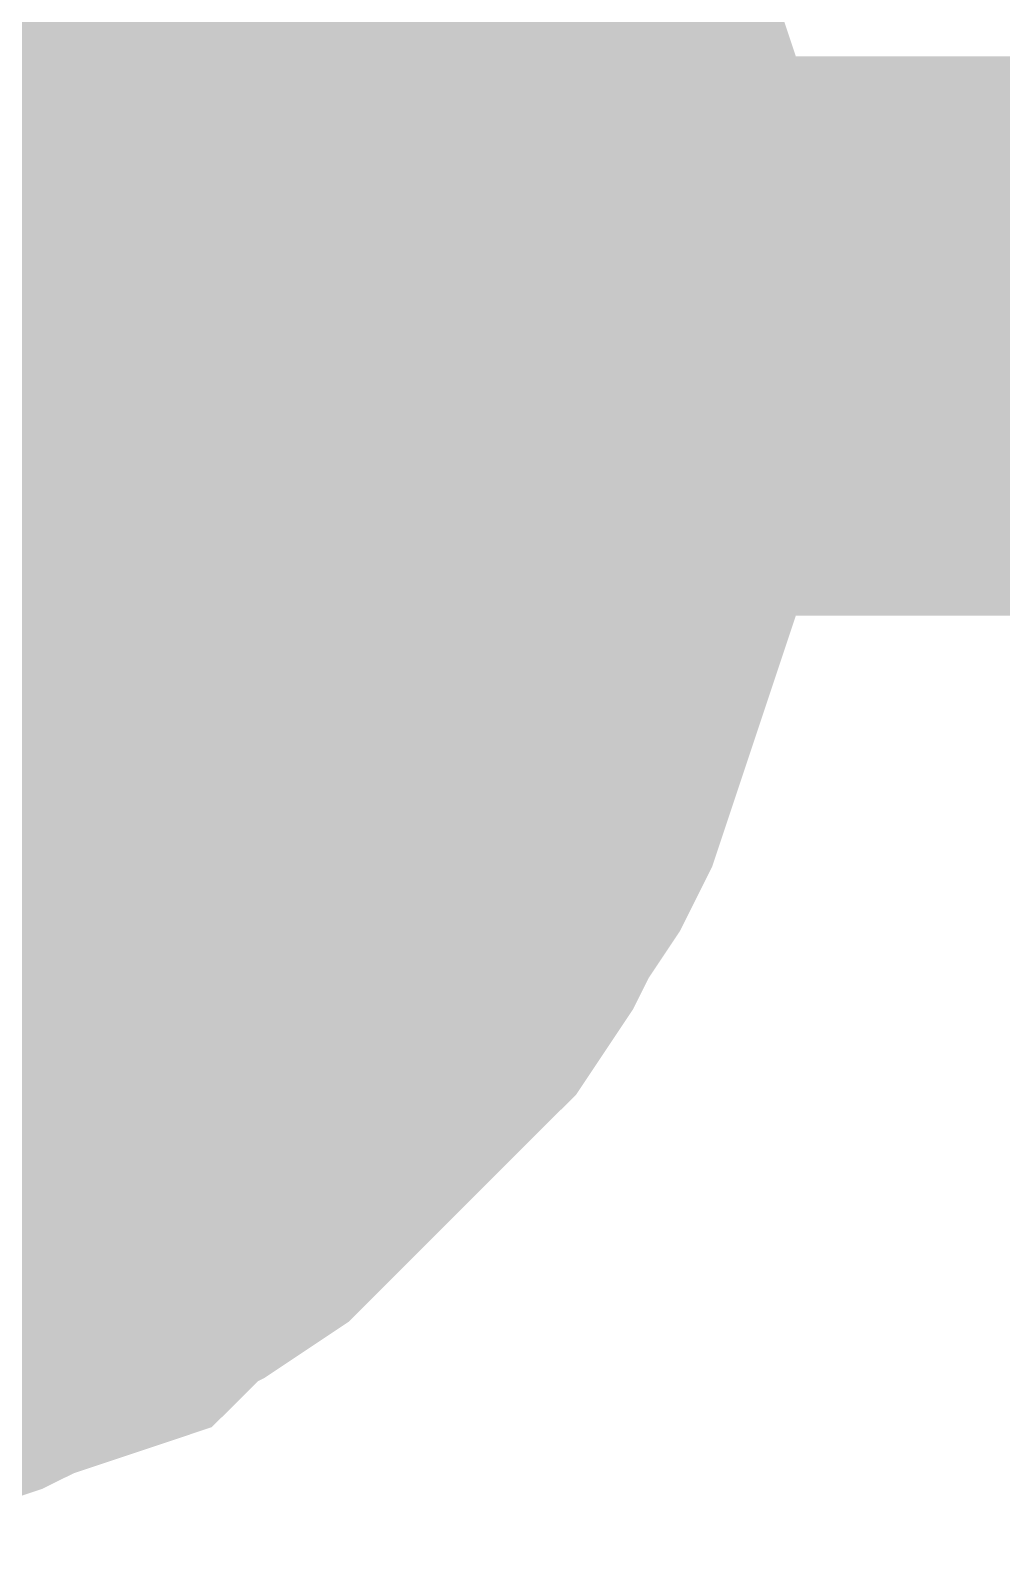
# Model space of a CAD drawing. Header units: inches. Extents: x 0 to 11.5, y 0 to 7.6.
# Drawn here: x 2.75926 to 2.77973, y 4.72425 to 4.75645 of the extents above; entities that cross this region are included whole.
import ezdxf

# ---------------------------------------------------------------- set-up
doc = ezdxf.new("R2010")
doc.units = ezdxf.units.IN
doc.header["$MEASUREMENT"] = 0
doc.layers.add('Sheet', color=255, linetype='Continuous')

msp = doc.modelspace()

# ---------------------------------------------------------------- linework, layer by layer
at = {"layer": 'Sheet'}
msp.add_lwpolyline([(2.74, 4.75, 0.02, 0.02, 1), (2.76, 4.75, 0.02, 0.02, 1)], format="xyseb", close=True, dxfattribs=at)
for points in [[(2.765517, 4.76257, 0.0118, 0.0118, 0), (2.766179, 4.761908, 0.0118, 0.0118, 0), (2.76684, 4.760916, 0.0118, 0.0118, 0), (2.767171, 4.760254, 0.0118, 0.0118, 0), (2.767832, 4.759593, 0.0118, 0.0118, 0), (2.768163, 4.7586, 0.0118, 0.0118, 0), (2.768494, 4.757608, 0.0118, 0.0118, 0), (2.768825, 4.756946, 0.0118, 0.0118, 0), (2.769156, 4.755954, 0.0118, 0.0118, 0), (2.769486, 4.754962, 0.0118, 0.0118, 0), (2.769817, 4.753969, 0.0118, 0.0118, 0), (2.769817, 4.752977, 0.0118, 0.0118, 0), (2.770148, 4.751985, 0.0118, 0.0118, 0), (2.770148, 4.750992, 0.0118, 0.0118, 0), (2.770148, 4.75, 0.0118, 0.0118, 0)], [(2.765517, 4.76257, 0.0118, 0.0118, 0), (2.766179, 4.761908, 0.0118, 0.0118, 0), (2.76684, 4.760916, 0.0118, 0.0118, 0), (2.767171, 4.760254, 0.0118, 0.0118, 0), (2.767832, 4.759593, 0.0118, 0.0118, 0), (2.768163, 4.7586, 0.0118, 0.0118, 0), (2.768494, 4.757608, 0.0118, 0.0118, 0), (2.768825, 4.756946, 0.0118, 0.0118, 0), (2.769156, 4.755954, 0.0118, 0.0118, 0), (2.769486, 4.754962, 0.0118, 0.0118, 0), (2.769817, 4.753969, 0.0118, 0.0118, 0), (2.769817, 4.752977, 0.0118, 0.0118, 0), (2.770148, 4.751985, 0.0118, 0.0118, 0), (2.770148, 4.750992, 0.0118, 0.0118, 0), (2.770148, 4.75, 0.0118, 0.0118, 0)], [(2.765517, 4.76257, 0.0118, 0.0118, 0), (2.766179, 4.761908, 0.0118, 0.0118, 0), (2.76684, 4.760916, 0.0118, 0.0118, 0), (2.767171, 4.760254, 0.0118, 0.0118, 0), (2.767832, 4.759593, 0.0118, 0.0118, 0), (2.768163, 4.7586, 0.0118, 0.0118, 0), (2.768494, 4.757608, 0.0118, 0.0118, 0), (2.768825, 4.756946, 0.0118, 0.0118, 0), (2.769156, 4.755954, 0.0118, 0.0118, 0), (2.769486, 4.754962, 0.0118, 0.0118, 0), (2.769817, 4.753969, 0.0118, 0.0118, 0), (2.769817, 4.752977, 0.0118, 0.0118, 0), (2.770148, 4.751985, 0.0118, 0.0118, 0), (2.770148, 4.750992, 0.0118, 0.0118, 0), (2.770148, 4.75, 0.0118, 0.0118, 0)], [(2.765517, 4.76257, 0.0118, 0.0118, 0), (2.766179, 4.761908, 0.0118, 0.0118, 0), (2.76684, 4.760916, 0.0118, 0.0118, 0), (2.767171, 4.760254, 0.0118, 0.0118, 0), (2.767832, 4.759593, 0.0118, 0.0118, 0), (2.768163, 4.7586, 0.0118, 0.0118, 0), (2.768494, 4.757608, 0.0118, 0.0118, 0), (2.768825, 4.756946, 0.0118, 0.0118, 0), (2.769156, 4.755954, 0.0118, 0.0118, 0), (2.769486, 4.754962, 0.0118, 0.0118, 0), (2.769817, 4.753969, 0.0118, 0.0118, 0), (2.769817, 4.752977, 0.0118, 0.0118, 0), (2.770148, 4.751985, 0.0118, 0.0118, 0), (2.770148, 4.750992, 0.0118, 0.0118, 0), (2.770148, 4.75, 0.0118, 0.0118, 0)], [(2.765517, 4.76257, 0.0118, 0.0118, 0), (2.766179, 4.761908, 0.0118, 0.0118, 0), (2.76684, 4.760916, 0.0118, 0.0118, 0), (2.767171, 4.760254, 0.0118, 0.0118, 0), (2.767832, 4.759593, 0.0118, 0.0118, 0), (2.768163, 4.7586, 0.0118, 0.0118, 0), (2.768494, 4.757608, 0.0118, 0.0118, 0), (2.768825, 4.756946, 0.0118, 0.0118, 0), (2.769156, 4.755954, 0.0118, 0.0118, 0), (2.769486, 4.754962, 0.0118, 0.0118, 0), (2.769817, 4.753969, 0.0118, 0.0118, 0), (2.769817, 4.752977, 0.0118, 0.0118, 0), (2.770148, 4.751985, 0.0118, 0.0118, 0), (2.770148, 4.750992, 0.0118, 0.0118, 0), (2.770148, 4.75, 0.0118, 0.0118, 0)], [(2.765517, 4.76257, 0.0118, 0.0118, 0), (2.766179, 4.761908, 0.0118, 0.0118, 0), (2.76684, 4.760916, 0.0118, 0.0118, 0), (2.767171, 4.760254, 0.0118, 0.0118, 0), (2.767832, 4.759593, 0.0118, 0.0118, 0), (2.768163, 4.7586, 0.0118, 0.0118, 0), (2.768494, 4.757608, 0.0118, 0.0118, 0), (2.768825, 4.756946, 0.0118, 0.0118, 0), (2.769156, 4.755954, 0.0118, 0.0118, 0), (2.769486, 4.754962, 0.0118, 0.0118, 0), (2.769817, 4.753969, 0.0118, 0.0118, 0), (2.769817, 4.752977, 0.0118, 0.0118, 0), (2.770148, 4.751985, 0.0118, 0.0118, 0), (2.770148, 4.750992, 0.0118, 0.0118, 0), (2.770148, 4.75, 0.0118, 0.0118, 0)], [(2.768163, 4.7586, 0.0039, 0.0039, 0), (2.768494, 4.757608, 0.0039, 0.0039, 0), (2.768825, 4.756946, 0.0039, 0.0039, 0), (2.769156, 4.755954, 0.0039, 0.0039, 0), (2.769486, 4.754962, 0.0039, 0.0039, 0), (2.769817, 4.753969, 0.0039, 0.0039, 0), (2.769817, 4.752977, 0.0039, 0.0039, 0), (2.770148, 4.751985, 0.0039, 0.0039, 0), (2.770148, 4.750992, 0.0039, 0.0039, 0), (2.770148, 4.75, 0.0039, 0.0039, 0)], [(2.768163, 4.7586, 0.0039, 0.0039, 0), (2.768494, 4.757608, 0.0039, 0.0039, 0), (2.768825, 4.756946, 0.0039, 0.0039, 0), (2.769156, 4.755954, 0.0039, 0.0039, 0), (2.769486, 4.754962, 0.0039, 0.0039, 0), (2.769817, 4.753969, 0.0039, 0.0039, 0), (2.769817, 4.752977, 0.0039, 0.0039, 0), (2.770148, 4.751985, 0.0039, 0.0039, 0), (2.770148, 4.750992, 0.0039, 0.0039, 0), (2.770148, 4.75, 0.0039, 0.0039, 0)], [(2.768163, 4.7586, 0.0039, 0.0039, 0), (2.768494, 4.757608, 0.0039, 0.0039, 0), (2.768825, 4.756946, 0.0039, 0.0039, 0), (2.769156, 4.755954, 0.0039, 0.0039, 0), (2.769486, 4.754962, 0.0039, 0.0039, 0), (2.769817, 4.753969, 0.0039, 0.0039, 0), (2.769817, 4.752977, 0.0039, 0.0039, 0), (2.770148, 4.751985, 0.0039, 0.0039, 0), (2.770148, 4.750992, 0.0039, 0.0039, 0), (2.770148, 4.75, 0.0039, 0.0039, 0)], [(2.768163, 4.7586, 0.0039, 0.0039, 0), (2.768494, 4.757608, 0.0039, 0.0039, 0), (2.768825, 4.756946, 0.0039, 0.0039, 0), (2.769156, 4.755954, 0.0039, 0.0039, 0), (2.769486, 4.754962, 0.0039, 0.0039, 0), (2.769817, 4.753969, 0.0039, 0.0039, 0), (2.769817, 4.752977, 0.0039, 0.0039, 0), (2.770148, 4.751985, 0.0039, 0.0039, 0), (2.770148, 4.750992, 0.0039, 0.0039, 0), (2.770148, 4.75, 0.0039, 0.0039, 0)], [(2.768163, 4.7586, 0.0039, 0.0039, 0), (2.768494, 4.757608, 0.0039, 0.0039, 0), (2.768825, 4.756946, 0.0039, 0.0039, 0), (2.769156, 4.755954, 0.0039, 0.0039, 0), (2.769486, 4.754962, 0.0039, 0.0039, 0), (2.769817, 4.753969, 0.0039, 0.0039, 0), (2.769817, 4.752977, 0.0039, 0.0039, 0), (2.770148, 4.751985, 0.0039, 0.0039, 0), (2.770148, 4.750992, 0.0039, 0.0039, 0), (2.770148, 4.75, 0.0039, 0.0039, 0)], [(2.768163, 4.7586, 0.0039, 0.0039, 0), (2.768494, 4.757608, 0.0039, 0.0039, 0), (2.768825, 4.756946, 0.0039, 0.0039, 0), (2.769156, 4.755954, 0.0039, 0.0039, 0), (2.769486, 4.754962, 0.0039, 0.0039, 0), (2.769817, 4.753969, 0.0039, 0.0039, 0), (2.769817, 4.752977, 0.0039, 0.0039, 0), (2.770148, 4.751985, 0.0039, 0.0039, 0), (2.770148, 4.750992, 0.0039, 0.0039, 0), (2.770148, 4.75, 0.0039, 0.0039, 0)], [(2.950414, 4.75, 0.0118, 0.0118, 0), (2.750302, 4.75, 0.0118, 0.0118, 0), (2.350408, 4.75, 0.0118, 0.0118, 0)], [(2.770148, 4.75, 0.0118, 0.0118, 0), (2.770148, 4.749008, 0.0118, 0.0118, 0), (2.770148, 4.748015, 0.0118, 0.0118, 0), (2.769817, 4.747023, 0.0118, 0.0118, 0), (2.769817, 4.746031, 0.0118, 0.0118, 0), (2.769486, 4.745038, 0.0118, 0.0118, 0), (2.769156, 4.744046, 0.0118, 0.0118, 0), (2.768825, 4.743054, 0.0118, 0.0118, 0), (2.768494, 4.742061, 0.0118, 0.0118, 0), (2.768163, 4.741069, 0.0118, 0.0118, 0), (2.767832, 4.740407, 0.0118, 0.0118, 0), (2.767171, 4.739415, 0.0118, 0.0118, 0), (2.76684, 4.738753, 0.0118, 0.0118, 0), (2.766179, 4.737761, 0.0118, 0.0118, 0), (2.765517, 4.7371, 0.0118, 0.0118, 0), (2.764856, 4.736438, 0.0118, 0.0118, 0), (2.764194, 4.735776, 0.0118, 0.0118, 0), (2.763533, 4.735115, 0.0118, 0.0118, 0), (2.762871, 4.734453, 0.0118, 0.0118, 0), (2.76221, 4.733792, 0.0118, 0.0118, 0), (2.761217, 4.73313, 0.0118, 0.0118, 0), (2.760556, 4.732799, 0.0118, 0.0118, 0), (2.759894, 4.732138, 0.0118, 0.0118, 0), (2.758902, 4.731807, 0.0118, 0.0118, 0), (2.75791, 4.731476, 0.0118, 0.0118, 0), (2.757248, 4.731146, 0.0118, 0.0118, 0), (2.756256, 4.730815, 0.0118, 0.0118, 0), (2.755263, 4.730484, 0.0118, 0.0118, 0), (2.754271, 4.730153, 0.0118, 0.0118, 0), (2.753279, 4.730153, 0.0118, 0.0118, 0)], [(2.770148, 4.75, 0.0118, 0.0118, 0), (2.770148, 4.749008, 0.0118, 0.0118, 0), (2.770148, 4.748015, 0.0118, 0.0118, 0), (2.769817, 4.747023, 0.0118, 0.0118, 0), (2.769817, 4.746031, 0.0118, 0.0118, 0), (2.769486, 4.745038, 0.0118, 0.0118, 0), (2.769156, 4.744046, 0.0118, 0.0118, 0), (2.768825, 4.743054, 0.0118, 0.0118, 0), (2.768494, 4.742061, 0.0118, 0.0118, 0), (2.768163, 4.741069, 0.0118, 0.0118, 0), (2.767832, 4.740407, 0.0118, 0.0118, 0), (2.767171, 4.739415, 0.0118, 0.0118, 0), (2.76684, 4.738753, 0.0118, 0.0118, 0), (2.766179, 4.737761, 0.0118, 0.0118, 0), (2.765517, 4.7371, 0.0118, 0.0118, 0), (2.764856, 4.736438, 0.0118, 0.0118, 0), (2.764194, 4.735776, 0.0118, 0.0118, 0), (2.763533, 4.735115, 0.0118, 0.0118, 0), (2.762871, 4.734453, 0.0118, 0.0118, 0), (2.76221, 4.733792, 0.0118, 0.0118, 0), (2.761217, 4.73313, 0.0118, 0.0118, 0), (2.760556, 4.732799, 0.0118, 0.0118, 0), (2.759894, 4.732138, 0.0118, 0.0118, 0), (2.758902, 4.731807, 0.0118, 0.0118, 0), (2.75791, 4.731476, 0.0118, 0.0118, 0), (2.757248, 4.731146, 0.0118, 0.0118, 0), (2.756256, 4.730815, 0.0118, 0.0118, 0), (2.755263, 4.730484, 0.0118, 0.0118, 0), (2.754271, 4.730153, 0.0118, 0.0118, 0), (2.753279, 4.730153, 0.0118, 0.0118, 0)], [(2.770148, 4.75, 0.0118, 0.0118, 0), (2.770148, 4.749008, 0.0118, 0.0118, 0), (2.770148, 4.748015, 0.0118, 0.0118, 0), (2.769817, 4.747023, 0.0118, 0.0118, 0), (2.769817, 4.746031, 0.0118, 0.0118, 0), (2.769486, 4.745038, 0.0118, 0.0118, 0), (2.769156, 4.744046, 0.0118, 0.0118, 0), (2.768825, 4.743054, 0.0118, 0.0118, 0), (2.768494, 4.742061, 0.0118, 0.0118, 0), (2.768163, 4.741069, 0.0118, 0.0118, 0), (2.767832, 4.740407, 0.0118, 0.0118, 0), (2.767171, 4.739415, 0.0118, 0.0118, 0), (2.76684, 4.738753, 0.0118, 0.0118, 0), (2.766179, 4.737761, 0.0118, 0.0118, 0), (2.765517, 4.7371, 0.0118, 0.0118, 0), (2.764856, 4.736438, 0.0118, 0.0118, 0), (2.764194, 4.735776, 0.0118, 0.0118, 0), (2.763533, 4.735115, 0.0118, 0.0118, 0), (2.762871, 4.734453, 0.0118, 0.0118, 0), (2.76221, 4.733792, 0.0118, 0.0118, 0), (2.761217, 4.73313, 0.0118, 0.0118, 0), (2.760556, 4.732799, 0.0118, 0.0118, 0), (2.759894, 4.732138, 0.0118, 0.0118, 0), (2.758902, 4.731807, 0.0118, 0.0118, 0), (2.75791, 4.731476, 0.0118, 0.0118, 0), (2.757248, 4.731146, 0.0118, 0.0118, 0), (2.756256, 4.730815, 0.0118, 0.0118, 0), (2.755263, 4.730484, 0.0118, 0.0118, 0), (2.754271, 4.730153, 0.0118, 0.0118, 0), (2.753279, 4.730153, 0.0118, 0.0118, 0)], [(2.770148, 4.75, 0.0118, 0.0118, 0), (2.770148, 4.749008, 0.0118, 0.0118, 0), (2.770148, 4.748015, 0.0118, 0.0118, 0), (2.769817, 4.747023, 0.0118, 0.0118, 0), (2.769817, 4.746031, 0.0118, 0.0118, 0), (2.769486, 4.745038, 0.0118, 0.0118, 0), (2.769156, 4.744046, 0.0118, 0.0118, 0), (2.768825, 4.743054, 0.0118, 0.0118, 0), (2.768494, 4.742061, 0.0118, 0.0118, 0), (2.768163, 4.741069, 0.0118, 0.0118, 0), (2.767832, 4.740407, 0.0118, 0.0118, 0), (2.767171, 4.739415, 0.0118, 0.0118, 0), (2.76684, 4.738753, 0.0118, 0.0118, 0), (2.766179, 4.737761, 0.0118, 0.0118, 0), (2.765517, 4.7371, 0.0118, 0.0118, 0), (2.764856, 4.736438, 0.0118, 0.0118, 0), (2.764194, 4.735776, 0.0118, 0.0118, 0), (2.763533, 4.735115, 0.0118, 0.0118, 0), (2.762871, 4.734453, 0.0118, 0.0118, 0), (2.76221, 4.733792, 0.0118, 0.0118, 0), (2.761217, 4.73313, 0.0118, 0.0118, 0), (2.760556, 4.732799, 0.0118, 0.0118, 0), (2.759894, 4.732138, 0.0118, 0.0118, 0), (2.758902, 4.731807, 0.0118, 0.0118, 0), (2.75791, 4.731476, 0.0118, 0.0118, 0), (2.757248, 4.731146, 0.0118, 0.0118, 0), (2.756256, 4.730815, 0.0118, 0.0118, 0), (2.755263, 4.730484, 0.0118, 0.0118, 0), (2.754271, 4.730153, 0.0118, 0.0118, 0), (2.753279, 4.730153, 0.0118, 0.0118, 0)], [(2.770148, 4.75, 0.0118, 0.0118, 0), (2.770148, 4.749008, 0.0118, 0.0118, 0), (2.770148, 4.748015, 0.0118, 0.0118, 0), (2.769817, 4.747023, 0.0118, 0.0118, 0), (2.769817, 4.746031, 0.0118, 0.0118, 0), (2.769486, 4.745038, 0.0118, 0.0118, 0), (2.769156, 4.744046, 0.0118, 0.0118, 0), (2.768825, 4.743054, 0.0118, 0.0118, 0), (2.768494, 4.742061, 0.0118, 0.0118, 0), (2.768163, 4.741069, 0.0118, 0.0118, 0), (2.767832, 4.740407, 0.0118, 0.0118, 0), (2.767171, 4.739415, 0.0118, 0.0118, 0), (2.76684, 4.738753, 0.0118, 0.0118, 0), (2.766179, 4.737761, 0.0118, 0.0118, 0), (2.765517, 4.7371, 0.0118, 0.0118, 0), (2.764856, 4.736438, 0.0118, 0.0118, 0), (2.764194, 4.735776, 0.0118, 0.0118, 0), (2.763533, 4.735115, 0.0118, 0.0118, 0), (2.762871, 4.734453, 0.0118, 0.0118, 0), (2.76221, 4.733792, 0.0118, 0.0118, 0), (2.761217, 4.73313, 0.0118, 0.0118, 0), (2.760556, 4.732799, 0.0118, 0.0118, 0), (2.759894, 4.732138, 0.0118, 0.0118, 0), (2.758902, 4.731807, 0.0118, 0.0118, 0), (2.75791, 4.731476, 0.0118, 0.0118, 0), (2.757248, 4.731146, 0.0118, 0.0118, 0), (2.756256, 4.730815, 0.0118, 0.0118, 0), (2.755263, 4.730484, 0.0118, 0.0118, 0), (2.754271, 4.730153, 0.0118, 0.0118, 0), (2.753279, 4.730153, 0.0118, 0.0118, 0)], [(2.770148, 4.75, 0.0118, 0.0118, 0), (2.770148, 4.749008, 0.0118, 0.0118, 0), (2.770148, 4.748015, 0.0118, 0.0118, 0), (2.769817, 4.747023, 0.0118, 0.0118, 0), (2.769817, 4.746031, 0.0118, 0.0118, 0), (2.769486, 4.745038, 0.0118, 0.0118, 0), (2.769156, 4.744046, 0.0118, 0.0118, 0), (2.768825, 4.743054, 0.0118, 0.0118, 0), (2.768494, 4.742061, 0.0118, 0.0118, 0), (2.768163, 4.741069, 0.0118, 0.0118, 0), (2.767832, 4.740407, 0.0118, 0.0118, 0), (2.767171, 4.739415, 0.0118, 0.0118, 0), (2.76684, 4.738753, 0.0118, 0.0118, 0), (2.766179, 4.737761, 0.0118, 0.0118, 0), (2.765517, 4.7371, 0.0118, 0.0118, 0), (2.764856, 4.736438, 0.0118, 0.0118, 0), (2.764194, 4.735776, 0.0118, 0.0118, 0), (2.763533, 4.735115, 0.0118, 0.0118, 0), (2.762871, 4.734453, 0.0118, 0.0118, 0), (2.76221, 4.733792, 0.0118, 0.0118, 0), (2.761217, 4.73313, 0.0118, 0.0118, 0), (2.760556, 4.732799, 0.0118, 0.0118, 0), (2.759894, 4.732138, 0.0118, 0.0118, 0), (2.758902, 4.731807, 0.0118, 0.0118, 0), (2.75791, 4.731476, 0.0118, 0.0118, 0), (2.757248, 4.731146, 0.0118, 0.0118, 0), (2.756256, 4.730815, 0.0118, 0.0118, 0), (2.755263, 4.730484, 0.0118, 0.0118, 0), (2.754271, 4.730153, 0.0118, 0.0118, 0), (2.753279, 4.730153, 0.0118, 0.0118, 0)], [(2.770148, 4.75, 0.0118, 0.0118, 0), (2.770148, 4.75, 0.0118, 0.0118, 0), (2.770148, 4.75, 0.0118, 0.0118, 0), (2.770148, 4.75, 0.0118, 0.0118, 0), (2.770148, 4.75, 0.0118, 0.0118, 0), (2.770148, 4.75, 0.0118, 0.0118, 0), (2.770148, 4.75, 0.0118, 0.0118, 0), (2.770148, 4.75, 0.0118, 0.0118, 0), (2.770148, 4.75, 0.0118, 0.0118, 0), (2.770148, 4.75, 0.0118, 0.0118, 0), (2.770148, 4.75, 0.0118, 0.0118, 0), (2.770148, 4.75, 0.0118, 0.0118, 0), (2.770148, 4.75, 0.0118, 0.0118, 0), (2.770148, 4.75, 0.0118, 0.0118, 0), (2.770148, 4.75, 0.0118, 0.0118, 0), (2.770148, 4.75, 0.0118, 0.0118, 0), (2.770148, 4.75, 0.0118, 0.0118, 0), (2.770148, 4.75, 0.0118, 0.0118, 0), (2.770148, 4.75, 0.0118, 0.0118, 0), (2.770148, 4.75, 0.0118, 0.0118, 0), (2.770148, 4.75, 0.0118, 0.0118, 0), (2.770148, 4.75, 0.0118, 0.0118, 0), (2.770148, 4.75, 0.0118, 0.0118, 0), (2.770148, 4.75, 0.0118, 0.0118, 0), (2.770148, 4.75, 0.0118, 0.0118, 0), (2.770148, 4.75, 0.0118, 0.0118, 0), (2.770148, 4.75, 0.0118, 0.0118, 0), (2.770148, 4.75, 0.0118, 0.0118, 0), (2.770148, 4.75, 0.0118, 0.0118, 0), (2.770148, 4.75, 0.0118, 0.0118, 0), (2.770148, 4.75, 0.0118, 0.0118, 0), (2.770148, 4.75, 0.0118, 0.0118, 0), (2.770148, 4.75, 0.0118, 0.0118, 0)], [(2.770148, 4.75, 0.0118, 0.0118, 0), (2.770148, 4.75, 0.0118, 0.0118, 0)], [(2.770148, 4.75, 0.0118, 0.0118, 0), (2.770148, 4.75, 0.0118, 0.0118, 0), (2.770148, 4.75, 0.0118, 0.0118, 0), (2.770148, 4.75, 0.0118, 0.0118, 0), (2.770148, 4.75, 0.0118, 0.0118, 0), (2.770148, 4.75, 0.0118, 0.0118, 0), (2.770148, 4.75, 0.0118, 0.0118, 0), (2.770148, 4.75, 0.0118, 0.0118, 0), (2.770148, 4.75, 0.0118, 0.0118, 0), (2.770148, 4.75, 0.0118, 0.0118, 0), (2.770148, 4.75, 0.0118, 0.0118, 0), (2.770148, 4.75, 0.0118, 0.0118, 0), (2.770148, 4.75, 0.0118, 0.0118, 0), (2.770148, 4.75, 0.0118, 0.0118, 0), (2.770148, 4.75, 0.0118, 0.0118, 0), (2.770148, 4.75, 0.0118, 0.0118, 0), (2.770148, 4.75, 0.0118, 0.0118, 0), (2.770148, 4.75, 0.0118, 0.0118, 0), (2.770148, 4.75, 0.0118, 0.0118, 0), (2.770148, 4.75, 0.0118, 0.0118, 0), (2.770148, 4.75, 0.0118, 0.0118, 0), (2.770148, 4.75, 0.0118, 0.0118, 0), (2.770148, 4.75, 0.0118, 0.0118, 0), (2.770148, 4.75, 0.0118, 0.0118, 0), (2.770148, 4.75, 0.0118, 0.0118, 0), (2.770148, 4.75, 0.0118, 0.0118, 0), (2.770148, 4.75, 0.0118, 0.0118, 0), (2.770148, 4.75, 0.0118, 0.0118, 0), (2.770148, 4.75, 0.0118, 0.0118, 0), (2.770148, 4.75, 0.0118, 0.0118, 0), (2.770148, 4.75, 0.0118, 0.0118, 0), (2.770148, 4.75, 0.0118, 0.0118, 0), (2.770148, 4.75, 0.0118, 0.0118, 0)], [(2.770148, 4.75, 0.0118, 0.0118, 0), (2.770148, 4.75, 0.0118, 0.0118, 0)], [(2.770148, 4.75, 0.0118, 0.0118, 0), (2.770148, 4.75, 0.0118, 0.0118, 0), (2.770148, 4.75, 0.0118, 0.0118, 0), (2.770148, 4.75, 0.0118, 0.0118, 0), (2.770148, 4.75, 0.0118, 0.0118, 0), (2.770148, 4.75, 0.0118, 0.0118, 0), (2.770148, 4.75, 0.0118, 0.0118, 0), (2.770148, 4.75, 0.0118, 0.0118, 0), (2.770148, 4.75, 0.0118, 0.0118, 0), (2.770148, 4.75, 0.0118, 0.0118, 0), (2.770148, 4.75, 0.0118, 0.0118, 0), (2.770148, 4.75, 0.0118, 0.0118, 0), (2.770148, 4.75, 0.0118, 0.0118, 0), (2.770148, 4.75, 0.0118, 0.0118, 0), (2.770148, 4.75, 0.0118, 0.0118, 0), (2.770148, 4.75, 0.0118, 0.0118, 0), (2.770148, 4.75, 0.0118, 0.0118, 0), (2.770148, 4.75, 0.0118, 0.0118, 0), (2.770148, 4.75, 0.0118, 0.0118, 0), (2.770148, 4.75, 0.0118, 0.0118, 0), (2.770148, 4.75, 0.0118, 0.0118, 0), (2.770148, 4.75, 0.0118, 0.0118, 0), (2.770148, 4.75, 0.0118, 0.0118, 0), (2.770148, 4.75, 0.0118, 0.0118, 0), (2.770148, 4.75, 0.0118, 0.0118, 0), (2.770148, 4.75, 0.0118, 0.0118, 0), (2.770148, 4.75, 0.0118, 0.0118, 0), (2.770148, 4.75, 0.0118, 0.0118, 0), (2.770148, 4.75, 0.0118, 0.0118, 0), (2.770148, 4.75, 0.0118, 0.0118, 0), (2.770148, 4.75, 0.0118, 0.0118, 0), (2.770148, 4.75, 0.0118, 0.0118, 0), (2.770148, 4.75, 0.0118, 0.0118, 0)], [(2.770148, 4.75, 0.0118, 0.0118, 0), (2.770148, 4.75, 0.0118, 0.0118, 0)], [(2.770148, 4.75, 0.0118, 0.0118, 0), (2.770148, 4.75, 0.0118, 0.0118, 0), (2.770148, 4.75, 0.0118, 0.0118, 0), (2.770148, 4.75, 0.0118, 0.0118, 0), (2.770148, 4.75, 0.0118, 0.0118, 0), (2.770148, 4.75, 0.0118, 0.0118, 0), (2.770148, 4.75, 0.0118, 0.0118, 0), (2.770148, 4.75, 0.0118, 0.0118, 0), (2.770148, 4.75, 0.0118, 0.0118, 0), (2.770148, 4.75, 0.0118, 0.0118, 0), (2.770148, 4.75, 0.0118, 0.0118, 0), (2.770148, 4.75, 0.0118, 0.0118, 0), (2.770148, 4.75, 0.0118, 0.0118, 0), (2.770148, 4.75, 0.0118, 0.0118, 0), (2.770148, 4.75, 0.0118, 0.0118, 0), (2.770148, 4.75, 0.0118, 0.0118, 0), (2.770148, 4.75, 0.0118, 0.0118, 0), (2.770148, 4.75, 0.0118, 0.0118, 0), (2.770148, 4.75, 0.0118, 0.0118, 0), (2.770148, 4.75, 0.0118, 0.0118, 0), (2.770148, 4.75, 0.0118, 0.0118, 0), (2.770148, 4.75, 0.0118, 0.0118, 0), (2.770148, 4.75, 0.0118, 0.0118, 0), (2.770148, 4.75, 0.0118, 0.0118, 0), (2.770148, 4.75, 0.0118, 0.0118, 0), (2.770148, 4.75, 0.0118, 0.0118, 0), (2.770148, 4.75, 0.0118, 0.0118, 0), (2.770148, 4.75, 0.0118, 0.0118, 0), (2.770148, 4.75, 0.0118, 0.0118, 0), (2.770148, 4.75, 0.0118, 0.0118, 0), (2.770148, 4.75, 0.0118, 0.0118, 0), (2.770148, 4.75, 0.0118, 0.0118, 0), (2.770148, 4.75, 0.0118, 0.0118, 0)], [(2.770148, 4.75, 0.0118, 0.0118, 0), (2.770148, 4.75, 0.0118, 0.0118, 0)], [(2.770148, 4.75, 0.0118, 0.0118, 0), (2.770148, 4.75, 0.0118, 0.0118, 0), (2.770148, 4.75, 0.0118, 0.0118, 0), (2.770148, 4.75, 0.0118, 0.0118, 0), (2.770148, 4.75, 0.0118, 0.0118, 0), (2.770148, 4.75, 0.0118, 0.0118, 0), (2.770148, 4.75, 0.0118, 0.0118, 0), (2.770148, 4.75, 0.0118, 0.0118, 0), (2.770148, 4.75, 0.0118, 0.0118, 0), (2.770148, 4.75, 0.0118, 0.0118, 0), (2.770148, 4.75, 0.0118, 0.0118, 0), (2.770148, 4.75, 0.0118, 0.0118, 0), (2.770148, 4.75, 0.0118, 0.0118, 0), (2.770148, 4.75, 0.0118, 0.0118, 0), (2.770148, 4.75, 0.0118, 0.0118, 0), (2.770148, 4.75, 0.0118, 0.0118, 0), (2.770148, 4.75, 0.0118, 0.0118, 0), (2.770148, 4.75, 0.0118, 0.0118, 0), (2.770148, 4.75, 0.0118, 0.0118, 0), (2.770148, 4.75, 0.0118, 0.0118, 0), (2.770148, 4.75, 0.0118, 0.0118, 0), (2.770148, 4.75, 0.0118, 0.0118, 0), (2.770148, 4.75, 0.0118, 0.0118, 0), (2.770148, 4.75, 0.0118, 0.0118, 0), (2.770148, 4.75, 0.0118, 0.0118, 0), (2.770148, 4.75, 0.0118, 0.0118, 0), (2.770148, 4.75, 0.0118, 0.0118, 0), (2.770148, 4.75, 0.0118, 0.0118, 0), (2.770148, 4.75, 0.0118, 0.0118, 0), (2.770148, 4.75, 0.0118, 0.0118, 0), (2.770148, 4.75, 0.0118, 0.0118, 0), (2.770148, 4.75, 0.0118, 0.0118, 0), (2.770148, 4.75, 0.0118, 0.0118, 0)], [(2.770148, 4.75, 0.0118, 0.0118, 0), (2.770148, 4.75, 0.0118, 0.0118, 0)], [(2.770148, 4.75, 0.0118, 0.0118, 0), (2.770148, 4.75, 0.0118, 0.0118, 0), (2.770148, 4.75, 0.0118, 0.0118, 0), (2.770148, 4.75, 0.0118, 0.0118, 0), (2.770148, 4.75, 0.0118, 0.0118, 0), (2.770148, 4.75, 0.0118, 0.0118, 0), (2.770148, 4.75, 0.0118, 0.0118, 0), (2.770148, 4.75, 0.0118, 0.0118, 0), (2.770148, 4.75, 0.0118, 0.0118, 0), (2.770148, 4.75, 0.0118, 0.0118, 0), (2.770148, 4.75, 0.0118, 0.0118, 0), (2.770148, 4.75, 0.0118, 0.0118, 0), (2.770148, 4.75, 0.0118, 0.0118, 0), (2.770148, 4.75, 0.0118, 0.0118, 0), (2.770148, 4.75, 0.0118, 0.0118, 0), (2.770148, 4.75, 0.0118, 0.0118, 0), (2.770148, 4.75, 0.0118, 0.0118, 0), (2.770148, 4.75, 0.0118, 0.0118, 0), (2.770148, 4.75, 0.0118, 0.0118, 0), (2.770148, 4.75, 0.0118, 0.0118, 0), (2.770148, 4.75, 0.0118, 0.0118, 0), (2.770148, 4.75, 0.0118, 0.0118, 0), (2.770148, 4.75, 0.0118, 0.0118, 0), (2.770148, 4.75, 0.0118, 0.0118, 0), (2.770148, 4.75, 0.0118, 0.0118, 0), (2.770148, 4.75, 0.0118, 0.0118, 0), (2.770148, 4.75, 0.0118, 0.0118, 0), (2.770148, 4.75, 0.0118, 0.0118, 0), (2.770148, 4.75, 0.0118, 0.0118, 0), (2.770148, 4.75, 0.0118, 0.0118, 0), (2.770148, 4.75, 0.0118, 0.0118, 0), (2.770148, 4.75, 0.0118, 0.0118, 0), (2.770148, 4.75, 0.0118, 0.0118, 0)], [(2.770148, 4.75, 0.0118, 0.0118, 0), (2.770148, 4.75, 0.0118, 0.0118, 0)], [(2.770148, 4.75, 0.0039, 0.0039, 0), (2.770148, 4.749008, 0.0039, 0.0039, 0), (2.770148, 4.748015, 0.0039, 0.0039, 0), (2.769817, 4.747023, 0.0039, 0.0039, 0), (2.769817, 4.746031, 0.0039, 0.0039, 0), (2.769486, 4.745038, 0.0039, 0.0039, 0), (2.769156, 4.744046, 0.0039, 0.0039, 0), (2.768825, 4.743054, 0.0039, 0.0039, 0), (2.768494, 4.742061, 0.0039, 0.0039, 0), (2.768163, 4.741069, 0.0039, 0.0039, 0), (2.767832, 4.740407, 0.0039, 0.0039, 0), (2.767171, 4.739415, 0.0039, 0.0039, 0), (2.76684, 4.738753, 0.0039, 0.0039, 0), (2.766179, 4.737761, 0.0039, 0.0039, 0), (2.765517, 4.7371, 0.0039, 0.0039, 0), (2.764856, 4.736438, 0.0039, 0.0039, 0), (2.764194, 4.735776, 0.0039, 0.0039, 0), (2.763533, 4.735115, 0.0039, 0.0039, 0), (2.762871, 4.734453, 0.0039, 0.0039, 0), (2.76221, 4.733792, 0.0039, 0.0039, 0), (2.761217, 4.73313, 0.0039, 0.0039, 0), (2.760556, 4.732799, 0.0039, 0.0039, 0), (2.759894, 4.732138, 0.0039, 0.0039, 0), (2.758902, 4.731807, 0.0039, 0.0039, 0), (2.75791, 4.731476, 0.0039, 0.0039, 0), (2.757248, 4.731146, 0.0039, 0.0039, 0)], [(2.770148, 4.75, 0.0039, 0.0039, 0), (2.770148, 4.749008, 0.0039, 0.0039, 0), (2.770148, 4.748015, 0.0039, 0.0039, 0), (2.769817, 4.747023, 0.0039, 0.0039, 0), (2.769817, 4.746031, 0.0039, 0.0039, 0), (2.769486, 4.745038, 0.0039, 0.0039, 0), (2.769156, 4.744046, 0.0039, 0.0039, 0), (2.768825, 4.743054, 0.0039, 0.0039, 0), (2.768494, 4.742061, 0.0039, 0.0039, 0), (2.768163, 4.741069, 0.0039, 0.0039, 0), (2.767832, 4.740407, 0.0039, 0.0039, 0), (2.767171, 4.739415, 0.0039, 0.0039, 0), (2.76684, 4.738753, 0.0039, 0.0039, 0), (2.766179, 4.737761, 0.0039, 0.0039, 0), (2.765517, 4.7371, 0.0039, 0.0039, 0), (2.764856, 4.736438, 0.0039, 0.0039, 0), (2.764194, 4.735776, 0.0039, 0.0039, 0), (2.763533, 4.735115, 0.0039, 0.0039, 0), (2.762871, 4.734453, 0.0039, 0.0039, 0), (2.76221, 4.733792, 0.0039, 0.0039, 0), (2.761217, 4.73313, 0.0039, 0.0039, 0), (2.760556, 4.732799, 0.0039, 0.0039, 0), (2.759894, 4.732138, 0.0039, 0.0039, 0), (2.758902, 4.731807, 0.0039, 0.0039, 0), (2.75791, 4.731476, 0.0039, 0.0039, 0), (2.757248, 4.731146, 0.0039, 0.0039, 0)], [(2.770148, 4.75, 0.0039, 0.0039, 0), (2.770148, 4.749008, 0.0039, 0.0039, 0), (2.770148, 4.748015, 0.0039, 0.0039, 0), (2.769817, 4.747023, 0.0039, 0.0039, 0), (2.769817, 4.746031, 0.0039, 0.0039, 0), (2.769486, 4.745038, 0.0039, 0.0039, 0), (2.769156, 4.744046, 0.0039, 0.0039, 0), (2.768825, 4.743054, 0.0039, 0.0039, 0), (2.768494, 4.742061, 0.0039, 0.0039, 0), (2.768163, 4.741069, 0.0039, 0.0039, 0), (2.767832, 4.740407, 0.0039, 0.0039, 0), (2.767171, 4.739415, 0.0039, 0.0039, 0), (2.76684, 4.738753, 0.0039, 0.0039, 0), (2.766179, 4.737761, 0.0039, 0.0039, 0), (2.765517, 4.7371, 0.0039, 0.0039, 0), (2.764856, 4.736438, 0.0039, 0.0039, 0), (2.764194, 4.735776, 0.0039, 0.0039, 0), (2.763533, 4.735115, 0.0039, 0.0039, 0), (2.762871, 4.734453, 0.0039, 0.0039, 0), (2.76221, 4.733792, 0.0039, 0.0039, 0), (2.761217, 4.73313, 0.0039, 0.0039, 0), (2.760556, 4.732799, 0.0039, 0.0039, 0), (2.759894, 4.732138, 0.0039, 0.0039, 0), (2.758902, 4.731807, 0.0039, 0.0039, 0), (2.75791, 4.731476, 0.0039, 0.0039, 0), (2.757248, 4.731146, 0.0039, 0.0039, 0)], [(2.770148, 4.75, 0.0039, 0.0039, 0), (2.770148, 4.749008, 0.0039, 0.0039, 0), (2.770148, 4.748015, 0.0039, 0.0039, 0), (2.769817, 4.747023, 0.0039, 0.0039, 0), (2.769817, 4.746031, 0.0039, 0.0039, 0), (2.769486, 4.745038, 0.0039, 0.0039, 0), (2.769156, 4.744046, 0.0039, 0.0039, 0), (2.768825, 4.743054, 0.0039, 0.0039, 0), (2.768494, 4.742061, 0.0039, 0.0039, 0), (2.768163, 4.741069, 0.0039, 0.0039, 0), (2.767832, 4.740407, 0.0039, 0.0039, 0), (2.767171, 4.739415, 0.0039, 0.0039, 0), (2.76684, 4.738753, 0.0039, 0.0039, 0), (2.766179, 4.737761, 0.0039, 0.0039, 0), (2.765517, 4.7371, 0.0039, 0.0039, 0), (2.764856, 4.736438, 0.0039, 0.0039, 0), (2.764194, 4.735776, 0.0039, 0.0039, 0), (2.763533, 4.735115, 0.0039, 0.0039, 0), (2.762871, 4.734453, 0.0039, 0.0039, 0), (2.76221, 4.733792, 0.0039, 0.0039, 0), (2.761217, 4.73313, 0.0039, 0.0039, 0), (2.760556, 4.732799, 0.0039, 0.0039, 0), (2.759894, 4.732138, 0.0039, 0.0039, 0), (2.758902, 4.731807, 0.0039, 0.0039, 0), (2.75791, 4.731476, 0.0039, 0.0039, 0), (2.757248, 4.731146, 0.0039, 0.0039, 0)], [(2.770148, 4.75, 0.0039, 0.0039, 0), (2.770148, 4.749008, 0.0039, 0.0039, 0), (2.770148, 4.748015, 0.0039, 0.0039, 0), (2.769817, 4.747023, 0.0039, 0.0039, 0), (2.769817, 4.746031, 0.0039, 0.0039, 0), (2.769486, 4.745038, 0.0039, 0.0039, 0), (2.769156, 4.744046, 0.0039, 0.0039, 0), (2.768825, 4.743054, 0.0039, 0.0039, 0), (2.768494, 4.742061, 0.0039, 0.0039, 0), (2.768163, 4.741069, 0.0039, 0.0039, 0), (2.767832, 4.740407, 0.0039, 0.0039, 0), (2.767171, 4.739415, 0.0039, 0.0039, 0), (2.76684, 4.738753, 0.0039, 0.0039, 0), (2.766179, 4.737761, 0.0039, 0.0039, 0), (2.765517, 4.7371, 0.0039, 0.0039, 0), (2.764856, 4.736438, 0.0039, 0.0039, 0), (2.764194, 4.735776, 0.0039, 0.0039, 0), (2.763533, 4.735115, 0.0039, 0.0039, 0), (2.762871, 4.734453, 0.0039, 0.0039, 0), (2.76221, 4.733792, 0.0039, 0.0039, 0), (2.761217, 4.73313, 0.0039, 0.0039, 0), (2.760556, 4.732799, 0.0039, 0.0039, 0), (2.759894, 4.732138, 0.0039, 0.0039, 0), (2.758902, 4.731807, 0.0039, 0.0039, 0), (2.75791, 4.731476, 0.0039, 0.0039, 0), (2.757248, 4.731146, 0.0039, 0.0039, 0)], [(2.770148, 4.75, 0.0039, 0.0039, 0), (2.770148, 4.749008, 0.0039, 0.0039, 0), (2.770148, 4.748015, 0.0039, 0.0039, 0), (2.769817, 4.747023, 0.0039, 0.0039, 0), (2.769817, 4.746031, 0.0039, 0.0039, 0), (2.769486, 4.745038, 0.0039, 0.0039, 0), (2.769156, 4.744046, 0.0039, 0.0039, 0), (2.768825, 4.743054, 0.0039, 0.0039, 0), (2.768494, 4.742061, 0.0039, 0.0039, 0), (2.768163, 4.741069, 0.0039, 0.0039, 0), (2.767832, 4.740407, 0.0039, 0.0039, 0), (2.767171, 4.739415, 0.0039, 0.0039, 0), (2.76684, 4.738753, 0.0039, 0.0039, 0), (2.766179, 4.737761, 0.0039, 0.0039, 0), (2.765517, 4.7371, 0.0039, 0.0039, 0), (2.764856, 4.736438, 0.0039, 0.0039, 0), (2.764194, 4.735776, 0.0039, 0.0039, 0), (2.763533, 4.735115, 0.0039, 0.0039, 0), (2.762871, 4.734453, 0.0039, 0.0039, 0), (2.76221, 4.733792, 0.0039, 0.0039, 0), (2.761217, 4.73313, 0.0039, 0.0039, 0), (2.760556, 4.732799, 0.0039, 0.0039, 0), (2.759894, 4.732138, 0.0039, 0.0039, 0), (2.758902, 4.731807, 0.0039, 0.0039, 0), (2.75791, 4.731476, 0.0039, 0.0039, 0), (2.757248, 4.731146, 0.0039, 0.0039, 0)], [(2.770148, 4.75, 0.0039, 0.0039, 0), (2.770148, 4.75, 0.0039, 0.0039, 0), (2.770148, 4.75, 0.0039, 0.0039, 0), (2.770148, 4.75, 0.0039, 0.0039, 0), (2.770148, 4.75, 0.0039, 0.0039, 0), (2.770148, 4.75, 0.0039, 0.0039, 0), (2.770148, 4.75, 0.0039, 0.0039, 0), (2.770148, 4.75, 0.0039, 0.0039, 0), (2.770148, 4.75, 0.0039, 0.0039, 0), (2.770148, 4.75, 0.0039, 0.0039, 0), (2.770148, 4.75, 0.0039, 0.0039, 0), (2.770148, 4.75, 0.0039, 0.0039, 0), (2.770148, 4.75, 0.0039, 0.0039, 0), (2.770148, 4.75, 0.0039, 0.0039, 0), (2.770148, 4.75, 0.0039, 0.0039, 0), (2.770148, 4.75, 0.0039, 0.0039, 0), (2.770148, 4.75, 0.0039, 0.0039, 0), (2.770148, 4.75, 0.0039, 0.0039, 0), (2.770148, 4.75, 0.0039, 0.0039, 0), (2.770148, 4.75, 0.0039, 0.0039, 0), (2.770148, 4.75, 0.0039, 0.0039, 0), (2.770148, 4.75, 0.0039, 0.0039, 0), (2.770148, 4.75, 0.0039, 0.0039, 0), (2.770148, 4.75, 0.0039, 0.0039, 0), (2.770148, 4.75, 0.0039, 0.0039, 0), (2.770148, 4.75, 0.0039, 0.0039, 0), (2.770148, 4.75, 0.0039, 0.0039, 0), (2.770148, 4.75, 0.0039, 0.0039, 0), (2.770148, 4.75, 0.0039, 0.0039, 0), (2.770148, 4.75, 0.0039, 0.0039, 0), (2.770148, 4.75, 0.0039, 0.0039, 0), (2.770148, 4.75, 0.0039, 0.0039, 0), (2.770148, 4.75, 0.0039, 0.0039, 0)], [(2.770148, 4.75, 0.0039, 0.0039, 0), (2.770148, 4.75, 0.0039, 0.0039, 0)], [(2.770148, 4.75, 0.0039, 0.0039, 0), (2.770148, 4.75, 0.0039, 0.0039, 0), (2.770148, 4.75, 0.0039, 0.0039, 0), (2.770148, 4.75, 0.0039, 0.0039, 0), (2.770148, 4.75, 0.0039, 0.0039, 0), (2.770148, 4.75, 0.0039, 0.0039, 0), (2.770148, 4.75, 0.0039, 0.0039, 0), (2.770148, 4.75, 0.0039, 0.0039, 0), (2.770148, 4.75, 0.0039, 0.0039, 0), (2.770148, 4.75, 0.0039, 0.0039, 0), (2.770148, 4.75, 0.0039, 0.0039, 0), (2.770148, 4.75, 0.0039, 0.0039, 0), (2.770148, 4.75, 0.0039, 0.0039, 0), (2.770148, 4.75, 0.0039, 0.0039, 0), (2.770148, 4.75, 0.0039, 0.0039, 0), (2.770148, 4.75, 0.0039, 0.0039, 0), (2.770148, 4.75, 0.0039, 0.0039, 0), (2.770148, 4.75, 0.0039, 0.0039, 0), (2.770148, 4.75, 0.0039, 0.0039, 0), (2.770148, 4.75, 0.0039, 0.0039, 0), (2.770148, 4.75, 0.0039, 0.0039, 0), (2.770148, 4.75, 0.0039, 0.0039, 0), (2.770148, 4.75, 0.0039, 0.0039, 0), (2.770148, 4.75, 0.0039, 0.0039, 0), (2.770148, 4.75, 0.0039, 0.0039, 0), (2.770148, 4.75, 0.0039, 0.0039, 0), (2.770148, 4.75, 0.0039, 0.0039, 0), (2.770148, 4.75, 0.0039, 0.0039, 0), (2.770148, 4.75, 0.0039, 0.0039, 0), (2.770148, 4.75, 0.0039, 0.0039, 0), (2.770148, 4.75, 0.0039, 0.0039, 0), (2.770148, 4.75, 0.0039, 0.0039, 0), (2.770148, 4.75, 0.0039, 0.0039, 0)], [(2.770148, 4.75, 0.0039, 0.0039, 0), (2.770148, 4.75, 0.0039, 0.0039, 0)], [(2.770148, 4.75, 0.0039, 0.0039, 0), (2.770148, 4.75, 0.0039, 0.0039, 0), (2.770148, 4.75, 0.0039, 0.0039, 0), (2.770148, 4.75, 0.0039, 0.0039, 0), (2.770148, 4.75, 0.0039, 0.0039, 0), (2.770148, 4.75, 0.0039, 0.0039, 0), (2.770148, 4.75, 0.0039, 0.0039, 0), (2.770148, 4.75, 0.0039, 0.0039, 0), (2.770148, 4.75, 0.0039, 0.0039, 0), (2.770148, 4.75, 0.0039, 0.0039, 0), (2.770148, 4.75, 0.0039, 0.0039, 0), (2.770148, 4.75, 0.0039, 0.0039, 0), (2.770148, 4.75, 0.0039, 0.0039, 0), (2.770148, 4.75, 0.0039, 0.0039, 0), (2.770148, 4.75, 0.0039, 0.0039, 0), (2.770148, 4.75, 0.0039, 0.0039, 0), (2.770148, 4.75, 0.0039, 0.0039, 0), (2.770148, 4.75, 0.0039, 0.0039, 0), (2.770148, 4.75, 0.0039, 0.0039, 0), (2.770148, 4.75, 0.0039, 0.0039, 0), (2.770148, 4.75, 0.0039, 0.0039, 0), (2.770148, 4.75, 0.0039, 0.0039, 0), (2.770148, 4.75, 0.0039, 0.0039, 0), (2.770148, 4.75, 0.0039, 0.0039, 0), (2.770148, 4.75, 0.0039, 0.0039, 0), (2.770148, 4.75, 0.0039, 0.0039, 0), (2.770148, 4.75, 0.0039, 0.0039, 0), (2.770148, 4.75, 0.0039, 0.0039, 0), (2.770148, 4.75, 0.0039, 0.0039, 0), (2.770148, 4.75, 0.0039, 0.0039, 0), (2.770148, 4.75, 0.0039, 0.0039, 0), (2.770148, 4.75, 0.0039, 0.0039, 0), (2.770148, 4.75, 0.0039, 0.0039, 0)], [(2.770148, 4.75, 0.0039, 0.0039, 0), (2.770148, 4.75, 0.0039, 0.0039, 0)], [(2.770148, 4.75, 0.0039, 0.0039, 0), (2.770148, 4.75, 0.0039, 0.0039, 0), (2.770148, 4.75, 0.0039, 0.0039, 0), (2.770148, 4.75, 0.0039, 0.0039, 0), (2.770148, 4.75, 0.0039, 0.0039, 0), (2.770148, 4.75, 0.0039, 0.0039, 0), (2.770148, 4.75, 0.0039, 0.0039, 0), (2.770148, 4.75, 0.0039, 0.0039, 0), (2.770148, 4.75, 0.0039, 0.0039, 0), (2.770148, 4.75, 0.0039, 0.0039, 0), (2.770148, 4.75, 0.0039, 0.0039, 0), (2.770148, 4.75, 0.0039, 0.0039, 0), (2.770148, 4.75, 0.0039, 0.0039, 0), (2.770148, 4.75, 0.0039, 0.0039, 0), (2.770148, 4.75, 0.0039, 0.0039, 0), (2.770148, 4.75, 0.0039, 0.0039, 0), (2.770148, 4.75, 0.0039, 0.0039, 0), (2.770148, 4.75, 0.0039, 0.0039, 0), (2.770148, 4.75, 0.0039, 0.0039, 0), (2.770148, 4.75, 0.0039, 0.0039, 0), (2.770148, 4.75, 0.0039, 0.0039, 0), (2.770148, 4.75, 0.0039, 0.0039, 0), (2.770148, 4.75, 0.0039, 0.0039, 0), (2.770148, 4.75, 0.0039, 0.0039, 0), (2.770148, 4.75, 0.0039, 0.0039, 0), (2.770148, 4.75, 0.0039, 0.0039, 0), (2.770148, 4.75, 0.0039, 0.0039, 0), (2.770148, 4.75, 0.0039, 0.0039, 0), (2.770148, 4.75, 0.0039, 0.0039, 0), (2.770148, 4.75, 0.0039, 0.0039, 0), (2.770148, 4.75, 0.0039, 0.0039, 0), (2.770148, 4.75, 0.0039, 0.0039, 0), (2.770148, 4.75, 0.0039, 0.0039, 0)], [(2.770148, 4.75, 0.0039, 0.0039, 0), (2.770148, 4.75, 0.0039, 0.0039, 0)], [(2.770148, 4.75, 0.0039, 0.0039, 0), (2.770148, 4.75, 0.0039, 0.0039, 0), (2.770148, 4.75, 0.0039, 0.0039, 0), (2.770148, 4.75, 0.0039, 0.0039, 0), (2.770148, 4.75, 0.0039, 0.0039, 0), (2.770148, 4.75, 0.0039, 0.0039, 0), (2.770148, 4.75, 0.0039, 0.0039, 0), (2.770148, 4.75, 0.0039, 0.0039, 0), (2.770148, 4.75, 0.0039, 0.0039, 0), (2.770148, 4.75, 0.0039, 0.0039, 0), (2.770148, 4.75, 0.0039, 0.0039, 0), (2.770148, 4.75, 0.0039, 0.0039, 0), (2.770148, 4.75, 0.0039, 0.0039, 0), (2.770148, 4.75, 0.0039, 0.0039, 0), (2.770148, 4.75, 0.0039, 0.0039, 0), (2.770148, 4.75, 0.0039, 0.0039, 0), (2.770148, 4.75, 0.0039, 0.0039, 0), (2.770148, 4.75, 0.0039, 0.0039, 0), (2.770148, 4.75, 0.0039, 0.0039, 0), (2.770148, 4.75, 0.0039, 0.0039, 0), (2.770148, 4.75, 0.0039, 0.0039, 0), (2.770148, 4.75, 0.0039, 0.0039, 0), (2.770148, 4.75, 0.0039, 0.0039, 0), (2.770148, 4.75, 0.0039, 0.0039, 0), (2.770148, 4.75, 0.0039, 0.0039, 0), (2.770148, 4.75, 0.0039, 0.0039, 0), (2.770148, 4.75, 0.0039, 0.0039, 0), (2.770148, 4.75, 0.0039, 0.0039, 0), (2.770148, 4.75, 0.0039, 0.0039, 0), (2.770148, 4.75, 0.0039, 0.0039, 0), (2.770148, 4.75, 0.0039, 0.0039, 0), (2.770148, 4.75, 0.0039, 0.0039, 0), (2.770148, 4.75, 0.0039, 0.0039, 0)], [(2.770148, 4.75, 0.0039, 0.0039, 0), (2.770148, 4.75, 0.0039, 0.0039, 0)], [(2.770148, 4.75, 0.0039, 0.0039, 0), (2.770148, 4.75, 0.0039, 0.0039, 0), (2.770148, 4.75, 0.0039, 0.0039, 0), (2.770148, 4.75, 0.0039, 0.0039, 0), (2.770148, 4.75, 0.0039, 0.0039, 0), (2.770148, 4.75, 0.0039, 0.0039, 0), (2.770148, 4.75, 0.0039, 0.0039, 0), (2.770148, 4.75, 0.0039, 0.0039, 0), (2.770148, 4.75, 0.0039, 0.0039, 0), (2.770148, 4.75, 0.0039, 0.0039, 0), (2.770148, 4.75, 0.0039, 0.0039, 0), (2.770148, 4.75, 0.0039, 0.0039, 0), (2.770148, 4.75, 0.0039, 0.0039, 0), (2.770148, 4.75, 0.0039, 0.0039, 0), (2.770148, 4.75, 0.0039, 0.0039, 0), (2.770148, 4.75, 0.0039, 0.0039, 0), (2.770148, 4.75, 0.0039, 0.0039, 0), (2.770148, 4.75, 0.0039, 0.0039, 0), (2.770148, 4.75, 0.0039, 0.0039, 0), (2.770148, 4.75, 0.0039, 0.0039, 0), (2.770148, 4.75, 0.0039, 0.0039, 0), (2.770148, 4.75, 0.0039, 0.0039, 0), (2.770148, 4.75, 0.0039, 0.0039, 0), (2.770148, 4.75, 0.0039, 0.0039, 0), (2.770148, 4.75, 0.0039, 0.0039, 0), (2.770148, 4.75, 0.0039, 0.0039, 0), (2.770148, 4.75, 0.0039, 0.0039, 0), (2.770148, 4.75, 0.0039, 0.0039, 0), (2.770148, 4.75, 0.0039, 0.0039, 0), (2.770148, 4.75, 0.0039, 0.0039, 0), (2.770148, 4.75, 0.0039, 0.0039, 0), (2.770148, 4.75, 0.0039, 0.0039, 0), (2.770148, 4.75, 0.0039, 0.0039, 0)], [(2.770148, 4.75, 0.0039, 0.0039, 0), (2.770148, 4.75, 0.0039, 0.0039, 0)]]:
    msp.add_lwpolyline(points, format="xyseb", dxfattribs=at)

doc.saveas('drawing.dxf')
